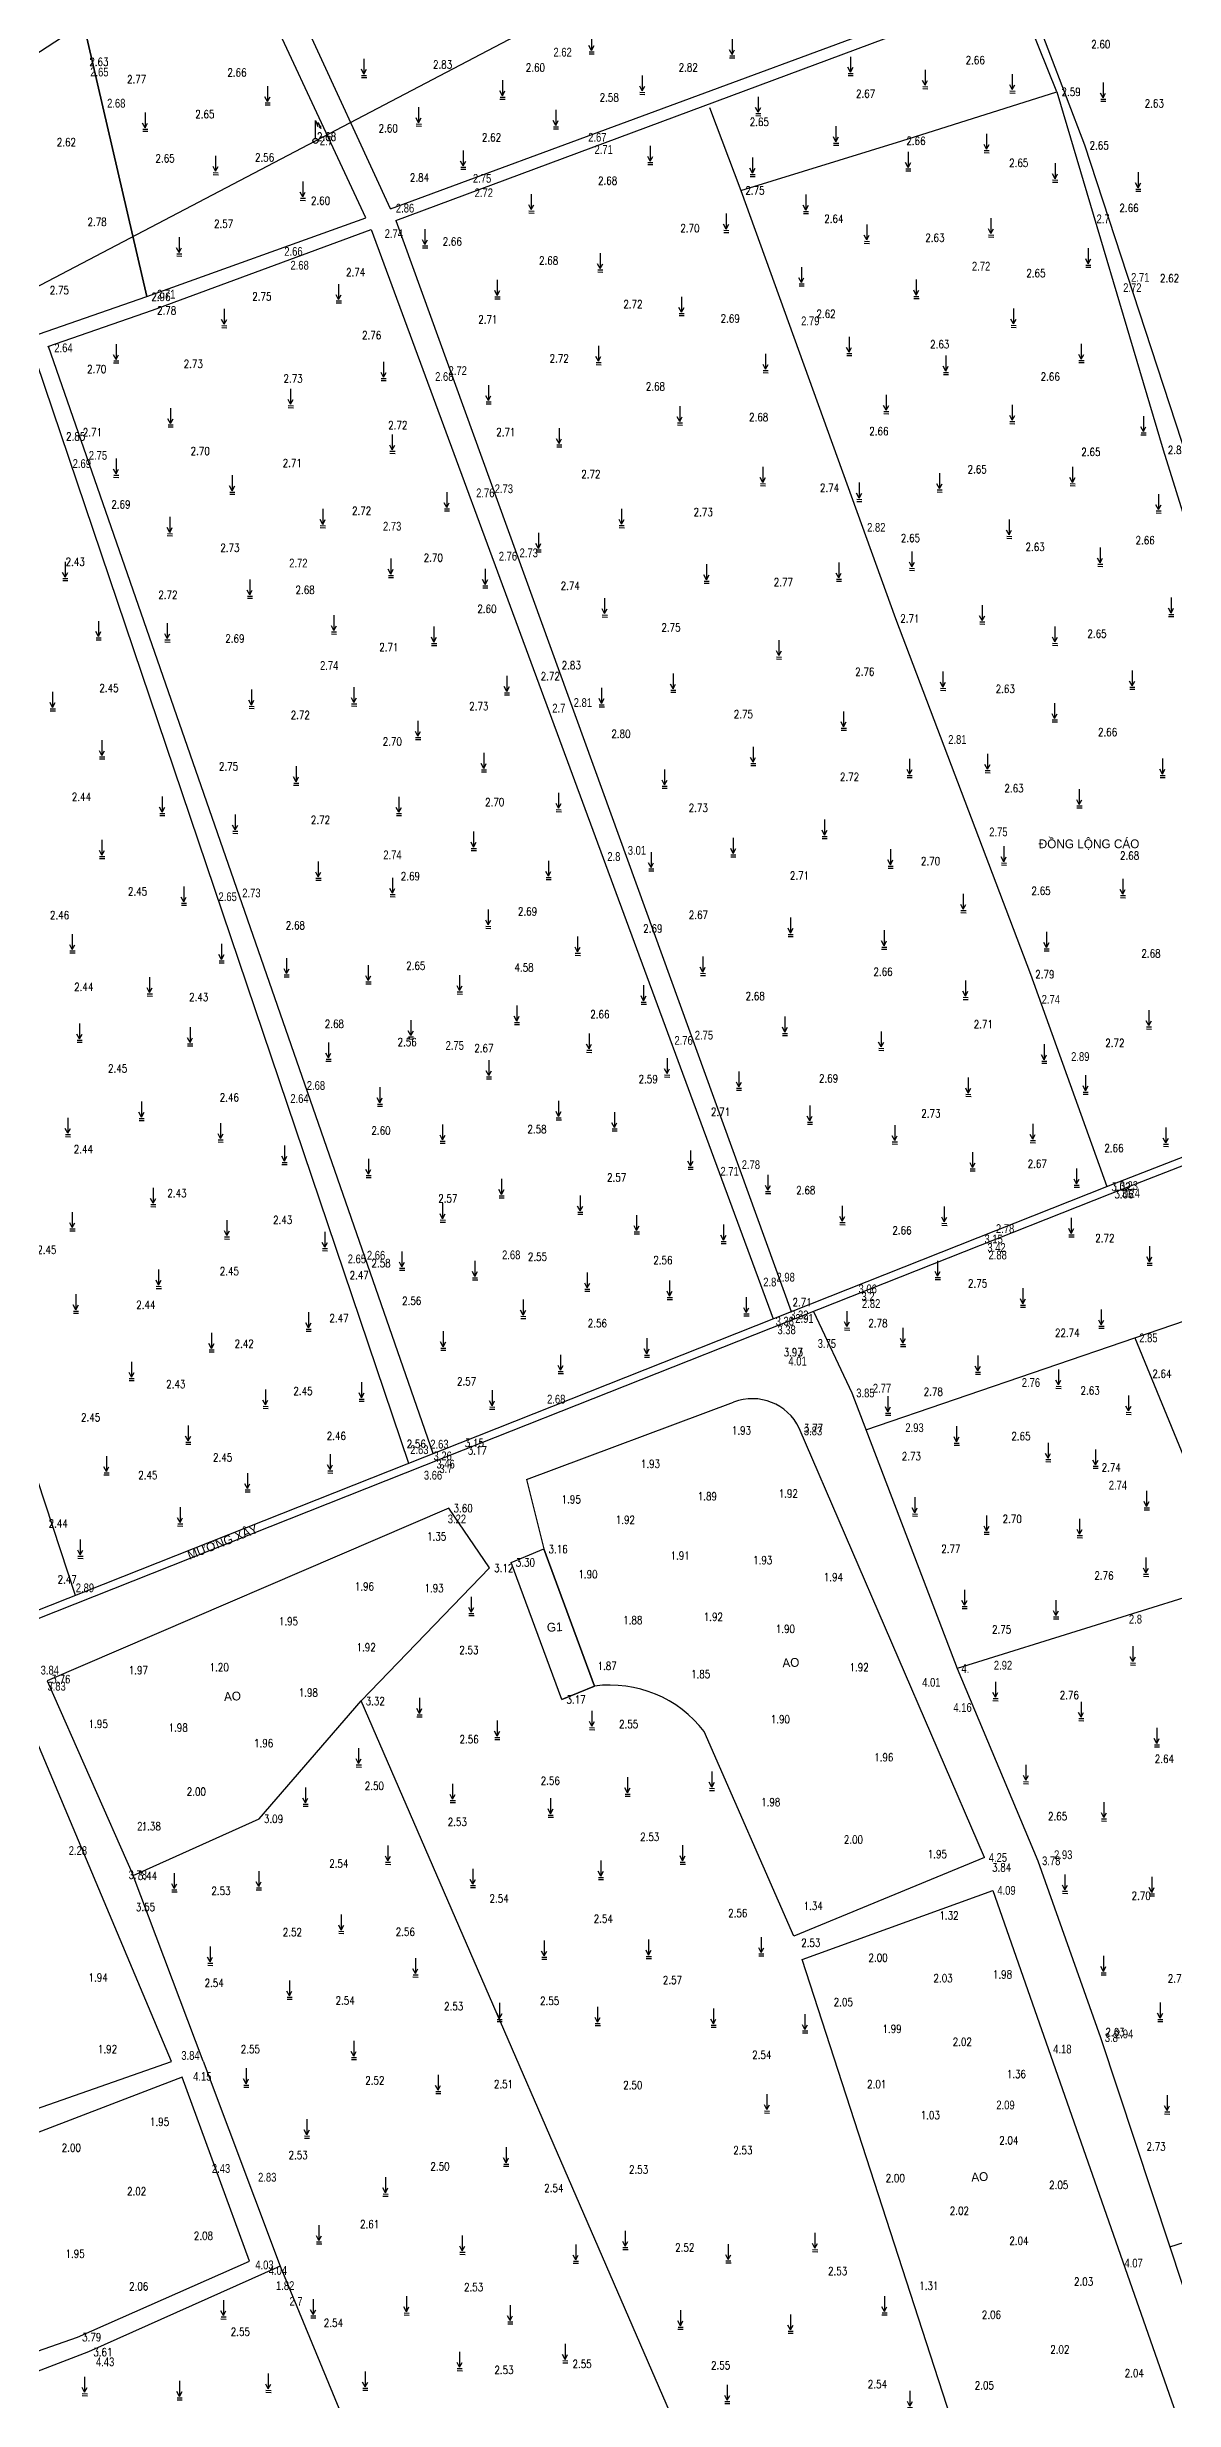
# Model space of a CAD drawing. Header units: metres. Extents: x 568068 to 569216, y 2065829 to 2066671.
# Drawn here: x 568692.5 to 568833.4, y 2066158.4 to 2066452.5 of the extents above; entities that cross this region are included whole.
import ezdxf

# ---------------------------------------------------------------- set-up
doc = ezdxf.new("R2010")
doc.units = ezdxf.units.M
doc.layers.add('neS', color=250, linetype='TUONG_XAY')
doc.styles.add('COS', font='vnsimli.shx', dxfattribs={"width": 0.8, "height": 1.1})
doc.styles.add('DIADANH1', font='VHAVAN.TTF', dxfattribs={"height": 2.3})
doc.linetypes.add('TAL_N_P', pattern='A,0.5,[130,ltypeshp.shx,S=0.25,R=0,X=0,Y=-0.25],1,[130,ltypeshp.shx,S=0.5,R=0,X=0,Y=-0.5],0.5', length=2)
doc.linetypes.add('TAL_N_T', pattern='A,0.5,[130,ltypeshp.shx,S=0.25,R=0,X=0,Y=0.25],1,[130,ltypeshp.shx,S=0.5,R=0,X=0,Y=0.5],0.5', length=2)
doc.linetypes.add('TUONG_XAY', pattern='A,0.1,[130,ltypeshp.shx,S=0.15,R=-90,X=0,Y=0.12],0.05,[130,ltypeshp.shx,S=0.15,R=-90,X=-0.05,Y=0.24],0.01,[130,ltypeshp.shx,S=0.12,R=0,X=0.09,Y=0.12],0.01,[130,ltypeshp.shx,S=0.12,R=0,X=-0.22,Y=0.12],2.4', length=2.57)

# ---------------------------------------------------------------- blocks, each defined once
blk = doc.blocks.new('A$C4EFD3F85')
at = {"layer": 'neS'}
for p, q in [((0.7, 6.33), (1.4, 4.68)), ((1.4, 4.68), (1.43, 5.83)), ((1.43, 5.83), (2.21, 4.17)), ((2.21, 4.17), (2.2, 4.86))]:
    blk.add_line(p, q, dxfattribs=at)
for points in [[(0.7, 1.4), (0.7, 6.33)], [(2.21, 4.17), (1.79, 4.56)]]:
    blk.add_lwpolyline(points, dxfattribs=at)
blk.add_circle((0.7, 0.7), 0.7, dxfattribs=at)
blk = doc.blocks.new('A$C4FFE7273')
at = {"layer": 'neS'}
for points in [[(0.7, 0.95), (0, 2.28)], [(0.04, 0.03), (1.47, 0)], [(0.05, 0.59), (1.46, 0.57)], [(0.7, 5.24), (0.7, 0.95)], [(0.7, 0.95), (1.41, 2.28)]]:
    blk.add_lwpolyline(points, dxfattribs=at)

msp = doc.modelspace()

# ---------------------------------------------------------------- linework, layer by layer
at = {"layer": 'neS', "linetype": 'TAL_N_T'}
for p, q in [((568735.41, 2066432.23), (568800.03, 2066456.06)), ((568704.93, 2066421.27), (568732.31, 2066431.11)), ((568736.07, 2066430.8), (568785.53, 2066294.42)), ((568689.49, 2066415.89), (568704.93, 2066421.27)), ((568708.03, 2066200.7), (568688.63, 2066246.71)), ((568655.07, 2066182.15), (568708.03, 2066200.7)), ((568711.98, 2066200.74), (568721.6, 2066175.13)), ((568721.6, 2066175.13), (568697.66, 2066164.39)), ((568697.66, 2066164.39), (568665.66, 2066152.24))]:
    msp.add_line(p, q, dxfattribs=at)
at = {"layer": 'neS', "linetype": 'TAL_N_P'}
for p, q in [((568736.07, 2066430.8), (568800.71, 2066454.81)), ((568705.64, 2066419.56), (568732.99, 2066429.66)), ((568732.99, 2066429.66), (568783.28, 2066293.53)), ((568692.56, 2066415.02), (568705.64, 2066419.56)), ((568690.11, 2066416.1), (568737.66, 2066275.47)), ((568740.73, 2066276.68), (568692.63, 2066415.04)), ((568711.98, 2066200.74), (568703.24, 2066223.92))]:
    msp.add_line(p, q, dxfattribs=at)
at = {"layer": 'neS', "linetype": 'Continuous'}
for p, q in [((568744.11, 2066278.02), (568824.98, 2066310.04)), ((568744.11, 2066278.02), (568824.98, 2066310.04)), ((568744.11, 2066278.02), (568824.98, 2066310.04)), ((568825.35, 2066309.11), (568744.48, 2066277.09)), ((568825.35, 2066309.11), (568744.48, 2066277.09)), ((568825.35, 2066309.11), (568744.48, 2066277.09)), ((568627.06, 2066231.7), (568744.11, 2066278.02)), ((568744.48, 2066277.09), (568627.43, 2066230.76)), ((568750.5, 2066263.08), (568754.6, 2066264.75)), ((568750.5, 2066263.08), (568754.6, 2066264.75)), ((568750.5, 2066263.08), (568754.6, 2066264.75)), ((568750.5, 2066263.08), (568754.6, 2066264.75)), ((568756.83, 2066245.94), (568750.5, 2066263.08)), ((568756.83, 2066245.94), (568750.5, 2066263.08)), ((568756.83, 2066245.94), (568750.5, 2066263.08)), ((568756.83, 2066245.94), (568750.5, 2066263.08))]:
    msp.add_line(p, q, dxfattribs=at)
at = {"layer": 'neS'}
for points in [[(568643.49, 2066397.7), (568658.16, 2066405.22), (568726.01, 2066440.74), (568801.11, 2066480.12), (568876.15, 2066519.14), (568965.88, 2066566.56), (569045.29, 2066607.7)], [(568697.03, 2066455.42), (568679.74, 2066444.18)], [(568775.29, 2066444.92), (568779.21, 2066434.55), (568798.57, 2066381.05), (568815.45, 2066336.59), (568824.98, 2066310.04)], [(568775.29, 2066444.92), (568779.21, 2066434.55), (568798.57, 2066381.05), (568815.45, 2066336.59), (568824.98, 2066310.04)], [(568779.21, 2066434.55), (568799.34, 2066440.75), (568818.75, 2066446.88)], [(568779.21, 2066434.55), (568799.34, 2066440.75), (568818.75, 2066446.88)], [(568773.71, 2066149.14), (568731.73, 2066245.76)], [(568773.71, 2066149.14), (568731.73, 2066245.76)], [(568721.6, 2066175.13), (568749.16, 2066108.47)]]:
    msp.add_lwpolyline(points, dxfattribs=at)
at = {"layer": 'neS', "linetype": 'TAL_N_T'}
for points in [[(568732.31, 2066431.11), (568699.71, 2066500.96)], [(568818.75, 2066446.88), (568812.06, 2066463.45)], [(568788.29, 2066294.44), (568793.1, 2066284.25), (568806.26, 2066249.81), (568816.34, 2066225.78), (568824.18, 2066203.68), (568832.83, 2066177.65), (568840.5, 2066154.44), (568846.41, 2066138.94)], [(568809.67, 2066226.19), (568786.52, 2066279.85)], [(568752.43, 2066273.43), (568754.6, 2066264.75)], [(568692.49, 2066248.29), (568703.24, 2066223.92), (568719, 2066231.03), (568731.73, 2066245.76), (568747.79, 2066262.39), (568742.71, 2066269.86), (568692.49, 2066248.29), (568703.24, 2066223.92), (568719, 2066231.03), (568731.73, 2066245.76), (568747.79, 2066262.39), (568742.71, 2066269.86)], [(568709.37, 2066198.74), (568656.55, 2066178.48), (568664.66, 2066155.19), (568696.27, 2066166.26), (568717.78, 2066175.72), (568709.37, 2066198.74), (568709.37, 2066198.74), (568656.55, 2066178.48), (568664.66, 2066155.19), (568696.27, 2066166.26), (568717.78, 2066175.72), (568709.37, 2066198.74)]]:
    msp.add_lwpolyline(points, dxfattribs=at)
at = {"layer": 'neS', "linetype": 'TAL_N_P'}
for points in [[(568843.87, 2066373.39), (568834.38, 2066403.17), (568822.25, 2066440.18), (568813.08, 2066464.22)], [(568735.41, 2066432.23), (568724.6, 2066455.64)], [(568818.75, 2066446.88), (568832.03, 2066402.12), (568841.57, 2066371.53), (568851.41, 2066338.62), (568856.14, 2066322.27), (568855.3, 2066320.77)], [(568752.43, 2066273.43), (568778.31, 2066283.09)], [(568785.83, 2066216.37), (568774.65, 2066241.93)], [(568809.67, 2066226.19), (568785.83, 2066216.37)], [(568810.74, 2066222.08), (568835.09, 2066152.57), (568809.47, 2066143.82), (568786.87, 2066213.43), (568810.74, 2066222.08), (568810.74, 2066222.08), (568835.09, 2066152.57), (568809.47, 2066143.82), (568786.87, 2066213.43), (568810.74, 2066222.08)]]:
    msp.add_lwpolyline(points, dxfattribs=at)
at = {"layer": 'neS', "linetype": 'Continuous'}
for points in [[(568697.03, 2066455.42), (568704.93, 2066421.27), (568697.03, 2066455.42), (568704.93, 2066421.27)], [(568649.07, 2066392.5), (568653.31, 2066368.62), (568657.88, 2066348.23), (568664.01, 2066332.79), (568673.94, 2066319.7), (568682.85, 2066295.59), (568689.37, 2066279), (568695.96, 2066258.96)], [(568824.98, 2066310.04), (568892.95, 2066336.46), (568908.12, 2066342.29)], [(568908.37, 2066341.43), (568893.16, 2066335.46), (568825.35, 2066309.11)], [(568794.86, 2066279.65), (568828.49, 2066291.13), (568861.49, 2066302.41)], [(568828.49, 2066291.13), (568841.03, 2066260.64)], [(568870.94, 2066269.54), (568858.04, 2066265.78), (568841.03, 2066260.64), (568806.26, 2066249.81)], [(568760.92, 2066247.61), (568754.6, 2066264.75), (568754.6, 2066264.75), (568760.92, 2066247.61), (568754.6, 2066264.75), (568754.6, 2066264.75)], [(568760.92, 2066247.61), (568754.6, 2066264.75), (568754.6, 2066264.75), (568760.92, 2066247.61), (568754.6, 2066264.75), (568754.6, 2066264.75)], [(568760.92, 2066247.61), (568756.83, 2066245.94), (568760.92, 2066247.61), (568756.83, 2066245.94)], [(568760.92, 2066247.61), (568756.83, 2066245.94), (568760.92, 2066247.61), (568756.83, 2066245.94)], [(568832.87, 2066177.52), (568896.8, 2066197.92)]]:
    msp.add_lwpolyline(points, dxfattribs=at)
at = {"layer": 'neS', "linetype": 'TAL_N_T'}
msp.add_arc((568780.67, 2066277.03), 6.5, 25.7196, 111.2442, dxfattribs=at)
at = {"layer": 'neS', "linetype": 'TAL_N_P'}
msp.add_arc((568762.83, 2066232.8), 14.94, 37.6996, 97.3615, dxfattribs=at)

# ---------------------------------------------------------------- block references
at = {"layer": 'neS', "linetype": 'Continuous', "xscale": 0.4499999999534339, "yscale": 0.4499999999534339, "zscale": 0.45}
for name, p in [('A$C4FFE7273', (568760.23, 2066451.61)), ('A$C4FFE7273', (568731.77, 2066448.65)), ('A$C4FFE7273', (568777.8, 2066451.1)), ('A$C4FFE7273', (568792.61, 2066448.9)), ('A$C4FFE7273', (568749.08, 2066445.95)), ('A$C4FFE7273', (568766.57, 2066446.54)), ('A$C4FFE7273', (568801.94, 2066447.25)), ('A$C4FFE7273', (568812.85, 2066446.71)), ('A$C4FFE7273', (568824.2, 2066445.68)), ('A$C4FFE7273', (568719.71, 2066445.22)), ('A$C4FFE7273', (568738.61, 2066442.58)), ('A$C4FFE7273', (568781.07, 2066443.88)), ('A$C4FFE7273', (568704.4, 2066441.94)), ('A$C4EFD3F85', (568725.7, 2066440.42)), ('A$C4FFE7273', (568755.76, 2066442.24)), ('A$C4FFE7273', (568790.8, 2066440.2)), ('A$C4FFE7273', (568744.18, 2066437.18)), ('A$C4FFE7273', (568767.57, 2066437.77)), ('A$C4FFE7273', (568799.83, 2066436.99)), ('A$C4FFE7273', (568809.63, 2066439.26)), ('A$C4FFE7273', (568713.22, 2066436.5)), ('A$C4FFE7273', (568780.36, 2066436.28)), ('A$C4FFE7273', (568818.19, 2066435.58)), ('A$C4FFE7273', (568828.59, 2066434.45)), ('A$C4FFE7273', (568724.11, 2066433.3)), ('A$C4FFE7273', (568752.7, 2066431.71)), ('A$C4FFE7273', (568787.03, 2066431.66)), ('A$C4FFE7273', (568777.07, 2066429.29)), ('A$C4FFE7273', (568794.64, 2066427.92)), ('A$C4FFE7273', (568810.18, 2066428.71)), ('A$C4FFE7273', (568708.65, 2066426.34)), ('A$C4FFE7273', (568739.4, 2066427.35)), ('A$C4FFE7273', (568822.34, 2066424.95)), ('A$C4FFE7273', (568761.31, 2066424.34)), ('A$C4FFE7273', (568786.48, 2066422.6)), ('A$C4FFE7273', (568728.61, 2066420.48)), ('A$C4FFE7273', (568748.45, 2066420.99)), ('A$C4FFE7273', (568800.84, 2066421.03)), ('A$C4FFE7273', (568714.29, 2066417.38)), ('A$C4FFE7273', (568771.48, 2066418.9)), ('A$C4FFE7273', (568813, 2066417.42)), ('A$C4FFE7273', (568792.44, 2066413.9)), ('A$C4FFE7273', (568700.77, 2066412.98)), ('A$C4FFE7273', (568734.22, 2066410.78)), ('A$C4FFE7273', (568761.09, 2066412.76)), ('A$C4FFE7273', (568781.99, 2066411.76)), ('A$C4FFE7273', (568804.53, 2066411.54)), ('A$C4FFE7273', (568821.48, 2066413.03)), ('A$C4FFE7273', (568722.6, 2066407.38)), ('A$C4FFE7273', (568747.34, 2066407.85)), ('A$C4FFE7273', (568707.58, 2066404.98)), ('A$C4FFE7273', (568771.26, 2066405.22)), ('A$C4FFE7273', (568797.07, 2066406.64)), ('A$C4FFE7273', (568812.84, 2066405.39)), ('A$C4FFE7273', (568735.32, 2066401.68)), ('A$C4FFE7273', (568756.17, 2066402.49)), ('A$C4FFE7273', (568829.24, 2066403.98)), ('A$C4FFE7273', (568700.77, 2066398.68)), ('A$C4FFE7273', (568715.29, 2066396.58)), ('A$C4FFE7273', (568781.65, 2066397.63)), ('A$C4FFE7273', (568793.7, 2066395.67)), ('A$C4FFE7273', (568803.74, 2066396.85)), ('A$C4FFE7273', (568820.38, 2066397.63)), ('A$C4FFE7273', (568742.13, 2066394.48)), ('A$C4FFE7273', (568831.13, 2066394.22)), ('A$C4FFE7273', (568707.48, 2066391.38)), ('A$C4FFE7273', (568726.61, 2066392.38)), ('A$C4FFE7273', (568763.99, 2066392.39)), ('A$C4FFE7273', (568812.45, 2066391.05)), ('A$C4FFE7273', (568753.59, 2066389.37)), ('A$C4FFE7273', (568800.29, 2066387.05)), ('A$C4FFE7273', (568823.83, 2066387.56)), ('A$C4FFE7273', (568694.41, 2066385.78)), ('A$C4FFE7273', (568735.12, 2066386.17)), ('A$C4FFE7273', (568746.93, 2066384.87)), ('A$C4FFE7273', (568774.61, 2066385.46)), ('A$C4FFE7273', (568791.15, 2066385.69)), ('A$C4FFE7273', (568717.49, 2066383.57)), ('A$C4FFE7273', (568761.87, 2066381.22)), ('A$C4FFE7273', (568832.7, 2066381.29)), ('A$C4FFE7273', (568698.57, 2066378.37)), ('A$C4FFE7273', (568707.18, 2066378.1)), ('A$C4FFE7273', (568728.01, 2066379.1)), ('A$C4FFE7273', (568809.08, 2066380.35)), ('A$C4FFE7273', (568740.53, 2066377.67)), ('A$C4FFE7273', (568783.66, 2066375.97)), ('A$C4FFE7273', (568818.18, 2066377.68)), ('A$C4FFE7273', (568804.18, 2066372.05)), ('A$C4FFE7273', (568827.84, 2066372.2)), ('A$C4FFE7273', (568692.84, 2066369.5)), ('A$C4FFE7273', (568717.7, 2066369.8)), ('A$C4FFE7273', (568730.52, 2066370.1)), ('A$C4FFE7273', (568749.64, 2066371.5)), ('A$C4FFE7273', (568761.49, 2066370)), ('A$C4FFE7273', (568770.43, 2066371.82)), ('A$C4FFE7273', (568791.76, 2066367.08)), ('A$C4FFE7273', (568818.14, 2066368.12)), ('A$C4FFE7273', (568699.01, 2066363.49)), ('A$C4FFE7273', (568738.53, 2066365.9)), ('A$C4FFE7273', (568723.28, 2066360.21)), ('A$C4FFE7273', (568746.75, 2066361.88)), ('A$C4FFE7273', (568780.43, 2066362.66)), ('A$C4FFE7273', (568800, 2066361.16)), ('A$C4FFE7273', (568809.75, 2066361.77)), ('A$C4FFE7273', (568831.62, 2066361.17)), ('A$C4FFE7273', (568769.36, 2066359.83)), ('A$C4FFE7273', (568821.23, 2066357.36)), ('A$C4FFE7273', (568706.54, 2066356.42)), ('A$C4FFE7273', (568736.13, 2066356.41)), ('A$C4FFE7273', (568756.11, 2066356.89)), ('A$C4FFE7273', (568715.67, 2066354.19)), ('A$C4FFE7273', (568745.49, 2066352.05)), ('A$C4FFE7273', (568789.37, 2066353.55)), ('A$C4FFE7273', (568699.01, 2066351.03)), ('A$C4FFE7273', (568767.68, 2066349.49)), ('A$C4FFE7273', (568777.95, 2066351.25)), ('A$C4FFE7273', (568797.61, 2066349.84)), ('A$C4FFE7273', (568811.78, 2066350.22)), ('A$C4FFE7273', (568726.06, 2066348.33)), ('A$C4FFE7273', (568735.33, 2066346.27)), ('A$C4FFE7273', (568754.84, 2066348.41)), ('A$C4FFE7273', (568826.66, 2066346.15)), ('A$C4FFE7273', (568709.24, 2066345.2)), ('A$C4FFE7273', (568806.72, 2066344.27)), ('A$C4FFE7273', (568747.31, 2066342.31)), ('A$C4FFE7273', (568785.12, 2066341.3)), ('A$C4FFE7273', (568796.81, 2066339.71)), ('A$C4FFE7273', (568695.3, 2066339.25)), ('A$C4FFE7273', (568713.96, 2066338.01)), ('A$C4FFE7273', (568758.49, 2066338.94)), ('A$C4FFE7273', (568817.12, 2066339.51)), ('A$C4FFE7273', (568704.97, 2066333.86)), ('A$C4FFE7273', (568722.09, 2066336.24)), ('A$C4FFE7273', (568732.32, 2066335.37)), ('A$C4FFE7273', (568743.74, 2066334.11)), ('A$C4FFE7273', (568774.14, 2066336.43)), ('A$C4FFE7273', (568766.74, 2066332.84)), ('A$C4FFE7273', (568806.99, 2066333.43)), ('A$C4FFE7273', (568696.2, 2066328.07)), ('A$C4FFE7273', (568737.63, 2066328.48)), ('A$C4FFE7273', (568750.88, 2066330.3)), ('A$C4FFE7273', (568784.41, 2066328.92)), ('A$C4FFE7273', (568829.92, 2066329.73)), ('A$C4FFE7273', (568710.02, 2066327.62)), ('A$C4FFE7273', (568727.32, 2066325.71)), ('A$C4FFE7273', (568759.92, 2066326.82)), ('A$C4FFE7273', (568796.45, 2066327.06)), ('A$C4FFE7273', (568816.82, 2066325.47)), ('A$C4FFE7273', (568747.39, 2066323.49)), ('A$C4FFE7273', (568769.67, 2066323.73)), ('A$C4FFE7273', (568778.66, 2066322.08)), ('A$C4FFE7273', (568733.75, 2066320.09)), ('A$C4FFE7273', (568807.34, 2066321.31)), ('A$C4FFE7273', (568822.01, 2066321.59)), ('A$C4FFE7273', (568694.74, 2066316.28)), ('A$C4FFE7273', (568703.95, 2066318.3)), ('A$C4FFE7273', (568756.11, 2066318.38)), ('A$C4FFE7273', (568763.09, 2066317)), ('A$C4FFE7273', (568787.52, 2066317.83)), ('A$C4FFE7273', (568713.84, 2066315.61)), ('A$C4FFE7273', (568741.6, 2066315.45)), ('A$C4FFE7273', (568798.14, 2066315.36)), ('A$C4FFE7273', (568815.4, 2066315.53)), ('A$C4FFE7273', (568832.05, 2066315.07)), ('A$C4FFE7273', (568721.82, 2066312.8)), ('A$C4FFE7273', (568732.33, 2066311.17)), ('A$C4FFE7273', (568772.61, 2066312.2)), ('A$C4FFE7273', (568807.88, 2066312)), ('A$C4FFE7273', (568705.41, 2066307.53)), ('A$C4FFE7273', (568748.97, 2066308.64)), ('A$C4FFE7273', (568782.29, 2066309.17)), ('A$C4FFE7273', (568820.89, 2066309.96)), ('A$C4FFE7273', (568695.3, 2066304.5)), ('A$C4FFE7273', (568741.61, 2066305.6)), ('A$C4FFE7273', (568758.81, 2066306.58)), ('A$C4FFE7273', (568791.59, 2066305.28)), ('A$C4FFE7273', (568804.34, 2066305.19)), ('A$C4FFE7273', (568714.63, 2066303.49)), ('A$C4FFE7273', (568726.88, 2066302.03)), ('A$C4FFE7273', (568765.87, 2066304.12)), ('A$C4FFE7273', (568776.73, 2066302.93)), ('A$C4FFE7273', (568820.23, 2066303.76)), ('A$C4FFE7273', (568736.53, 2066299.58)), ('A$C4FFE7273', (568830, 2066300.22)), ('A$C4FFE7273', (568706.09, 2066297.31)), ('A$C4FFE7273', (568745.65, 2066298.39)), ('A$C4FFE7273', (568759.69, 2066296.96)), ('A$C4FFE7273', (568770, 2066295.93)), ('A$C4FFE7273', (568803.51, 2066298.41)), ('A$C4FFE7273', (568695.74, 2066294.22)), ('A$C4FFE7273', (568751.68, 2066293.56)), ('A$C4FFE7273', (568779.59, 2066293.87)), ('A$C4FFE7273', (568814.17, 2066294.97)), ('A$C4FFE7273', (568724.84, 2066291.97)), ('A$C4FFE7273', (568792.17, 2066292.11)), ('A$C4FFE7273', (568799.17, 2066290.04)), ('A$C4FFE7273', (568823.98, 2066292.34)), ('A$C4FFE7273', (568712.71, 2066289.39)), ('A$C4FFE7273', (568741.68, 2066289.6)), ('A$C4FFE7273', (568767.14, 2066288.72)), ('A$C4FFE7273', (568702.71, 2066285.8)), ('A$C4FFE7273', (568756.36, 2066286.67)), ('A$C4FFE7273', (568808.54, 2066286.59)), ('A$C4FFE7273', (568818.61, 2066284.82)), ('A$C4FFE7273', (568719.45, 2066282.32)), ('A$C4FFE7273', (568731.47, 2066283.22)), ('A$C4FFE7273', (568747.79, 2066282.23)), ('A$C4FFE7273', (568797.3, 2066281.47)), ('A$C4FFE7273', (568827.38, 2066281.57)), ('A$C4FFE7273', (568709.79, 2066277.83)), ('A$C4FFE7273', (568805.88, 2066277.72)), ('A$C4FFE7273', (568817.32, 2066275.66)), ('A$C4FFE7273', (568699.56, 2066274.01)), ('A$C4FFE7273', (568727.54, 2066274.24)), ('A$C4FFE7273', (568823.25, 2066274.83)), ('A$C4FFE7273', (568717.2, 2066271.88)), ('A$C4FFE7273', (568829.65, 2066269.64)), ('A$C4FFE7273', (568708.77, 2066267.62)), ('A$C4FFE7273', (568800.65, 2066268.86)), ('A$C4FFE7273', (568809.63, 2066266.59)), ('A$C4FFE7273', (568821.27, 2066266.16)), ('A$C4FFE7273', (568696.3, 2066263.58)), ('A$C4FFE7273', (568829.56, 2066261.33)), ('A$C4FFE7273', (568806.87, 2066257.29)), ('A$C4FFE7273', (568745.19, 2066256.42)), ('A$C4FFE7273', (568818.31, 2066256.01)), ('A$C4FFE7273', (568827.92, 2066250.24)), ('A$C4FFE7273', (568810.73, 2066245.79)), ('A$C4FFE7273', (568738.7, 2066243.77)), ('A$C4FFE7273', (568821.45, 2066243.29)), ('A$C4FFE7273', (568748.43, 2066240.94)), ('A$C4FFE7273', (568760.28, 2066242.16)), ('A$C4FFE7273', (568830.91, 2066240.02)), ('A$C4FFE7273', (568731.11, 2066237.5)), ('A$C4FFE7273', (568764.73, 2066233.86)), ('A$C4FFE7273', (568775.27, 2066234.57)), ('A$C4FFE7273', (568814.55, 2066235.41)), ('A$C4FFE7273', (568724.45, 2066232.6)), ('A$C4FFE7273', (568742.86, 2066233.05)), ('A$C4FFE7273', (568755.11, 2066231.23)), ('A$C4FFE7273', (568824.3, 2066230.75)), ('A$C4FFE7273', (568734.77, 2066225.33)), ('A$C4FFE7273', (568771.62, 2066225.36)), ('A$C4FFE7273', (568718.61, 2066222.13)), ('A$C4FFE7273', (568745.39, 2066222.43)), ('A$C4FFE7273', (568761.39, 2066223.44)), ('A$C4FFE7273', (568708.05, 2066221.89)), ('A$C4FFE7273', (568819.43, 2066221.71)), ('A$C4FFE7273', (568830.29, 2066221.4)), ('A$C4FFE7273', (568728.93, 2066216.7)), ('A$C4FFE7273', (568754.31, 2066213.47)), ('A$C4FFE7273', (568767.37, 2066213.57)), ('A$C4FFE7273', (568781.45, 2066213.88)), ('A$C4FFE7273', (568712.53, 2066212.71)), ('A$C4FFE7273', (568738.2, 2066211.25)), ('A$C4FFE7273', (568824.24, 2066211.53)), ('A$C4FFE7273', (568722.45, 2066208.47)), ('A$C4FFE7273', (568748.73, 2066205.68)), ('A$C4FFE7273', (568760.99, 2066205.18)), ('A$C4FFE7273', (568775.47, 2066204.97)), ('A$C4FFE7273', (568831.34, 2066205.69)), ('A$C4FFE7273', (568786.92, 2066204.27)), ('A$C4FFE7273', (568730.5, 2066200.93)), ('A$C4FFE7273', (568717.03, 2066197.49)), ('A$C4FFE7273', (568741.04, 2066196.68)), ('A$C4FFE7273', (568782.16, 2066194.25)), ('A$C4FFE7273', (568832.2, 2066194.13)), ('A$C4FFE7273', (568724.63, 2066191.12)), ('A$C4FFE7273', (568749.54, 2066187.61)), ('A$C4FFE7273', (568734.45, 2066183.87)), ('A$C4FFE7273', (568726.14, 2066177.9)), ('A$C4FFE7273', (568744.07, 2066176.59)), ('A$C4FFE7273', (568758.25, 2066175.48)), ('A$C4FFE7273', (568764.45, 2066177.18)), ('A$C4FFE7273', (568777.33, 2066175.52)), ('A$C4FFE7273', (568788.17, 2066176.92)), ('A$C4FFE7273', (568714.19, 2066168.51)), ('A$C4FFE7273', (568725.42, 2066168.64)), ('A$C4FFE7273', (568737.08, 2066169)), ('A$C4FFE7273', (568750.05, 2066167.89)), ('A$C4FFE7273', (568771.34, 2066167.24)), ('A$C4FFE7273', (568785.11, 2066166.73)), ('A$C4FFE7273', (568796.85, 2066169.02)), ('A$C4FFE7273', (568743.73, 2066162.05)), ('A$C4FFE7273', (568756.92, 2066163.04)), ('A$C4FFE7273', (568696.84, 2066158.92)), ('A$C4FFE7273', (568708.7, 2066158.41)), ('A$C4FFE7273', (568719.81, 2066159.34)), ('A$C4FFE7273', (568731.92, 2066159.6)), ('A$C4FFE7273', (568777.2, 2066157.94)), ('A$C4FFE7273', (568800.04, 2066157.18))]:
    msp.add_blockref(name, p, dxfattribs=at)

# ---------------------------------------------------------------- texts
at = {"layer": 'neS', "linetype": 'Continuous', "style": 'COS', "width": 0.8}
for s, p in [('2.63', (568697.74, 2066450.11)), ('2.83', (568740.72, 2066449.77)), ('2.66', (568807.33, 2066450.33)), ('2.60', (568823.03, 2066452.3)), ('2.77', (568702.46, 2066447.93)), ('2.66', (568715.01, 2066448.78)), ('2.60', (568752.33, 2066449.4)), ('2.82', (568771.44, 2066449.41)), ('2.58', (568761.56, 2066445.66)), ('2.67', (568793.62, 2066446.13)), ('2.59', (568819.32, 2066446.36)), ('2.63', (568829.72, 2066444.92)), ('2.65', (568710.99, 2066443.57)), ('2.60', (568733.92, 2066441.8)), ('2.65', (568780.33, 2066442.6)), ('2.62', (568693.68, 2066440.07)), ('2.65', (568706.02, 2066438.05)), ('2.56', (568718.46, 2066438.17)), ('2.68', (568726.21, 2066440.76)), ('2.62', (568746.84, 2066440.66)), ('2.66', (568799.92, 2066440.23)), ('2.65', (568822.83, 2066439.66)), ('2.84', (568737.83, 2066435.64)), ('2.68', (568761.36, 2066435.26)), ('2.65', (568812.77, 2066437.49)), ('2.60', (568725.46, 2066432.76)), ('2.75', (568779.79, 2066434.03)), ('2.78', (568697.52, 2066430.11)), ('2.57', (568713.34, 2066429.88)), ('2.70', (568771.65, 2066429.32)), ('2.64', (568789.65, 2066430.5)), ('2.66', (568826.56, 2066431.85)), ('2.66', (568741.93, 2066427.65)), ('2.63', (568802.29, 2066428.13)), ('2.74', (568729.85, 2066423.81)), ('2.68', (568753.98, 2066425.28)), ('2.65', (568814.92, 2066423.7)), ('2.75', (568692.8, 2066421.57)), ('2.96', (568705.5, 2066420.75)), ('2.75', (568718.12, 2066420.79)), ('2.62', (568831.63, 2066423.06)), ('2.78', (568706.22, 2066419.04)), ('2.71', (568746.38, 2066417.92)), ('2.72', (568764.53, 2066419.82)), ('2.69', (568776.69, 2066418.03)), ('2.62', (568788.67, 2066418.61)), ('2.76', (568731.85, 2066415.95)), ('2.63', (568802.89, 2066414.81)), ('2.70', (568697.47, 2066411.72)), ('2.73', (568709.54, 2066412.36)), ('2.72', (568755.3, 2066413.03)), ('2.73', (568722.03, 2066410.53)), ('2.68', (568767.34, 2066409.54)), ('2.66', (568816.71, 2066410.77)), ('2.68', (568780.25, 2066405.71)), ('2.85', (568694.84, 2066403.29)), ('2.71', (568696.93, 2066403.81)), ('2.72', (568735.12, 2066404.7)), ('2.71', (568748.63, 2066403.84)), ('2.66', (568795.28, 2066403.95)), ('2.70', (568710.41, 2066401.47)), ('2.71', (568721.92, 2066399.97)), ('2.65', (568821.79, 2066401.35)), ('2.82', (568832.61, 2066401.6)), ('2.72', (568759.26, 2066398.58)), ('2.74', (568789.11, 2066396.87)), ('2.65', (568807.57, 2066399.18)), ('2.69', (568700.5, 2066394.8)), ('2.72', (568730.6, 2066394)), ('2.73', (568773.31, 2066393.84)), ('2.73', (568714.13, 2066389.38)), ('2.70', (568739.56, 2066388.14)), ('2.65', (568799.23, 2066390.6)), ('2.63', (568814.82, 2066389.48)), ('2.66', (568828.58, 2066390.32)), ('2.43', (568694.78, 2066387.63)), ('2.77', (568783.34, 2066385.09)), ('2.72', (568706.37, 2066383.49)), ('2.68', (568723.53, 2066384.12)), ('2.74', (568756.69, 2066384.63)), ('2.60', (568746.27, 2066381.74)), ('2.75', (568769.29, 2066379.43)), ('2.71', (568799.15, 2066380.53)), ('2.69', (568714.75, 2066378.03)), ('2.71', (568734, 2066376.95)), ('2.65', (568822.56, 2066378.64)), ('2.72', (568754.19, 2066373.32)), ('2.83', (568756.81, 2066374.69)), ('2.76', (568793.52, 2066373.89)), ('2.45', (568699, 2066371.85)), ('2.63', (568811.09, 2066371.74)), ('2.72', (568722.93, 2066368.48)), ('2.73', (568745.25, 2066369.58)), ('2.75', (568778.34, 2066368.58)), ('2.70', (568734.44, 2066365.16)), ('2.80', (568763.03, 2066366.12)), ('2.66', (568823.88, 2066366.34)), ('2.75', (568713.95, 2066362.05)), ('2.72', (568791.61, 2066360.74)), ('2.63', (568812.18, 2066359.32)), ('2.44', (568695.56, 2066358.26)), ('2.70', (568747.24, 2066357.59)), ('2.73', (568772.69, 2066356.87)), ('2.72', (568725.45, 2066355.37)), ('2.70', (568801.74, 2066350.22)), ('2.68', (568826.63, 2066350.9)), ('2.69', (568736.7, 2066348.34)), ('2.71', (568785.35, 2066348.4)), ('2.45', (568702.57, 2066346.42)), ('2.69', (568751.34, 2066343.93)), ('2.65', (568815.56, 2066346.51)), ('2.46', (568692.82, 2066343.46)), ('2.68', (568722.31, 2066342.19)), ('2.69', (568767.01, 2066341.79)), ('2.67', (568772.71, 2066343.49)), ('2.68', (568829.31, 2066338.67)), ('2.65', (568737.37, 2066337.14)), ('4.58', (568750.91, 2066336.92)), ('2.66', (568795.8, 2066336.39)), ('2.79', (568816.03, 2066336.07)), ('2.44', (568695.85, 2066334.49)), ('2.43', (568710.23, 2066333.23)), ('2.68', (568779.81, 2066333.35)), ('2.68', (568727.19, 2066329.88)), ('2.66', (568760.39, 2066331.07)), ('2.71', (568808.34, 2066329.82)), ('2.56', (568736.29, 2066327.6)), ('2.67', (568745.89, 2066326.84)), ('2.72', (568824.79, 2066327.49)), ('2.45', (568700.08, 2066324.3)), ('2.46', (568714.05, 2066320.69)), ('2.59', (568766.43, 2066322.97)), ('2.69', (568788.99, 2066323.06)), ('2.71', (568775.48, 2066318.88)), ('2.73', (568801.78, 2066318.69)), ('2.60', (568733.02, 2066316.54)), ('2.58', (568752.53, 2066316.71)), ('2.44', (568695.8, 2066314.22)), ('2.67', (568815.09, 2066312.39)), ('2.66', (568824.68, 2066314.35)), ('2.43', (568707.5, 2066308.71)), ('2.57', (568762.49, 2066310.69)), ('2.68', (568786.14, 2066309.08)), ('3.02', (568825.55, 2066309.52)), ('2.57', (568741.38, 2066308.06)), ('3.06', (568825.93, 2066308.59)), ('2.43', (568720.72, 2066305.37)), ('2.66', (568798.17, 2066304.07)), ('2.72', (568823.54, 2066303.1)), ('2.45', (568691.23, 2066301.63)), ('2.58', (568733.03, 2066299.97)), ('2.55', (568752.59, 2066300.77)), ('2.56', (568768.27, 2066300.34)), ('2.45', (568714.06, 2066298.97)), ('2.47', (568730.29, 2066298.45)), ('2.75', (568807.62, 2066297.44)), ('2.44', (568703.61, 2066294.75)), ('2.56', (568736.86, 2066295.27)), ('2.71', (568785.68, 2066295.08)), ('2.47', (568727.77, 2066293.09)), ('2.56', (568760.08, 2066292.46)), ('2.78', (568795.16, 2066292.47)), ('22.74', (568818.5, 2066291.25)), ('2.42', (568715.91, 2066289.9)), ('3.97', (568784.57, 2066288.84)), ('3.97', (568784.57, 2066288.84)), ('3.93', (568784.57, 2066288.83)), ('3.93', (568784.57, 2066288.83)), ('3.93', (568784.57, 2066288.83)), ('2.57', (568743.72, 2066285.2)), ('2.64', (568830.68, 2066286.15)), ('2.43', (568707.36, 2066284.85)), ('2.45', (568723.26, 2066283.99)), ('2.78', (568802.08, 2066283.91)), ('2.63', (568821.7, 2066284.05)), ('2.45', (568696.7, 2066280.7)), ('3.77', (568787.1, 2066279.33)), ('2.46', (568727.43, 2066278.37)), ('2.56', (568737.43, 2066277.37)), ('3.15', (568744.69, 2066277.5)), ('3.17', (568745.06, 2066276.57)), ('1.93', (568778.1, 2066279.07)), ('2.65', (568813.05, 2066278.35)), ('2.45', (568703.86, 2066273.47)), ('2.45', (568713.21, 2066275.69)), ('1.93', (568766.72, 2066274.89)), ('2.73', (568799.35, 2066275.84)), ('2.74', (568824.34, 2066274.44)), ('1.95', (568756.81, 2066270.45)), ('1.89', (568773.83, 2066270.83)), ('1.92', (568783.95, 2066271.17)), ('3.60', (568743.29, 2066269.34)), ('1.92', (568763.58, 2066267.9)), ('2.70', (568811.95, 2066268)), ('2.44', (568692.65, 2066267.44)), ('1.35', (568739.98, 2066265.82)), ('3.12', (568748.37, 2066261.87)), ('3.30', (568751.08, 2066262.56)), ('3.16', (568755.17, 2066264.23)), ('1.91', (568770.43, 2066263.43)), ('1.93', (568780.75, 2066262.85)), ('2.77', (568804.28, 2066264.26)), ('2.47', (568693.78, 2066260.44)), ('1.96', (568730.95, 2066259.57)), ('1.93', (568739.66, 2066259.36)), ('1.90', (568758.9, 2066261.09)), ('1.94', (568789.59, 2066260.74)), ('2.76', (568823.43, 2066260.92)), ('1.92', (568774.58, 2066255.77)), ('1.95', (568721.45, 2066255.21)), ('1.88', (568764.51, 2066255.36)), ('1.90', (568783.59, 2066254.26)), ('2.75', (568810.63, 2066254.19)), ('1.92', (568731.17, 2066251.96)), ('2.53', (568744.01, 2066251.62)), ('3.76', (568692.98, 2066247.97)), ('1.97', (568702.67, 2066249.1)), ('1.20', (568712.79, 2066249.47)), ('1.87', (568761.3, 2066249.63)), ('1.85', (568772.99, 2066248.61)), ('1.92', (568792.81, 2066249.46)), ('1.98', (568723.93, 2066246.3)), ('3.32', (568732.3, 2066245.24)), ('3.17', (568757.41, 2066245.42)), ('2.76', (568819.1, 2066245.99)), ('1.95', (568697.66, 2066242.39)), ('1.98', (568707.66, 2066241.92)), ('2.55', (568763.99, 2066242.36)), ('1.90', (568782.96, 2066242.97)), ('1.96', (568718.34, 2066239.98)), ('2.56', (568744.04, 2066240.46)), ('1.96', (568795.9, 2066238.21)), ('2.56', (568754.19, 2066235.29)), ('2.64', (568830.98, 2066238.01)), ('2.00', (568709.93, 2066233.92)), ('2.50', (568732.19, 2066234.64)), ('1.98', (568781.76, 2066232.62)), ('1.38', (568704.29, 2066229.6)), ('3.09', (568719.58, 2066230.51)), ('2.53', (568742.56, 2066230.13)), ('2.65', (568817.63, 2066230.84)), ('2.53', (568766.63, 2066228.26)), ('2.00', (568792.1, 2066227.93)), ('3.44', (568703.82, 2066223.4)), ('2.54', (568727.75, 2066224.93)), ('1.95', (568802.59, 2066226.12)), ('3.84', (568810.63, 2066224.43)), ('2.53', (568713.01, 2066221.52)), ('2.54', (568747.79, 2066220.56)), ('2.70', (568828.08, 2066220.91)), ('3.55', (568703.57, 2066219.5)), ('2.54', (568760.82, 2066218.04)), ('2.56', (568777.64, 2066218.74)), ('1.34', (568787.07, 2066219.64)), ('1.32', (568804.05, 2066218.44)), ('2.52', (568721.94, 2066216.36)), ('2.56', (568736.06, 2066216.4)), ('2.53', (568786.77, 2066215.03)), ('2.00', (568795.18, 2066213.17)), ('1.94', (568697.65, 2066210.69)), ('2.54', (568712.16, 2066210.01)), ('2.57', (568769.47, 2066210.38)), ('2.03', (568803.31, 2066210.61)), ('1.98', (568810.74, 2066211.08)), ('2.72', (568832.61, 2066210.58)), ('2.54', (568728.54, 2066207.81)), ('2.53', (568742.11, 2066207.09)), ('2.55', (568754.11, 2066207.77)), ('2.05', (568790.83, 2066207.62)), ('1.99', (568796.93, 2066204.28)), ('2.63', (568824.81, 2066203.87)), ('1.92', (568698.82, 2066201.75)), ('2.55', (568716.69, 2066201.74)), ('2.54', (568780.64, 2066201.02)), ('2.02', (568805.71, 2066202.65)), ('2.52', (568732.25, 2066197.83)), ('2.51', (568748.34, 2066197.36)), ('2.50', (568764.51, 2066197.24)), ('2.01', (568795.01, 2066197.36)), ('1.36', (568812.48, 2066198.63)), ('1.95', (568705.33, 2066192.66)), ('1.03', (568801.71, 2066193.49)), ('2.00', (568694.29, 2066189.42)), ('2.53', (568722.66, 2066188.5)), ('2.53', (568778.27, 2066189.1)), ('2.04', (568811.53, 2066190.34)), ('2.73', (568829.95, 2066189.56)), ('2.50', (568740.4, 2066187.08)), ('2.53', (568765.23, 2066186.69)), ('2.00', (568797.33, 2066185.62)), ('2.02', (568702.46, 2066183.97)), ('2.54', (568754.63, 2066184.38)), ('2.05', (568817.77, 2066184.76)), ('2.61', (568731.6, 2066179.86)), ('2.02', (568805.35, 2066181.55)), ('2.08', (568710.82, 2066178.41)), ('2.52', (568771.01, 2066176.94)), ('2.04', (568812.8, 2066177.79)), ('1.95', (568694.77, 2066176.17)), ('2.53', (568790.12, 2066174)), ('2.06', (568702.72, 2066172.09)), ('2.53', (568744.6, 2066171.99)), ('1.31', (568801.53, 2066172.17)), ('2.03', (568820.88, 2066172.68)), ('2.54', (568727.07, 2066167.54)), ('2.06', (568809.36, 2066168.54)), ('3.79', (568696.85, 2066165.74)), ('2.55', (568715.43, 2066166.42)), ('3.61', (568698.24, 2066163.87)), ('2.53', (568748.4, 2066161.64)), ('2.55', (568758.17, 2066162.39)), ('2.55', (568775.49, 2066162.22)), ('2.02', (568817.91, 2066164.2)), ('2.54', (568795.1, 2066159.86)), ('2.05', (568808.47, 2066159.72)), ('2.04', (568827.22, 2066161.24))]:
    msp.add_text(s, height=1, dxfattribs=at).set_placement(p)
at = {"layer": 'neS', "width": 0.8}
for s, p in [('2.62', (568755.79, 2066451.27)), ('2.65', (568697.86, 2066448.79)), ('2.68', (568699.97, 2066444.89)), ('2.7', (568726.56, 2066440.19)), ('2.67', (568760.13, 2066440.63)), ('2.71', (568760.92, 2066439.1)), ('2.75', (568745.72, 2066435.5)), ('2.72', (568745.93, 2066433.7)), ('2.86', (568736.08, 2066431.78)), ('2.7', (568823.7, 2066430.44)), ('2.66', (568722.13, 2066426.37)), ('2.74', (568734.68, 2066428.59)), ('2.68', (568722.9, 2066424.64)), ('2.72', (568808.12, 2066424.52)), ('2.71', (568706.22, 2066421.02)), ('2.72', (568827.03, 2066421.84)), ('2.71', (568828.02, 2066423.12)), ('2.79', (568786.76, 2066417.69)), ('2.64', (568693.37, 2066414.32)), ('2.72', (568742.67, 2066411.47)), ('2.68', (568740.99, 2066410.73)), ('2.69', (568695.66, 2066399.85)), ('2.75', (568697.68, 2066400.88)), ('2.76', (568746.12, 2066396.19)), ('2.73', (568748.44, 2066396.71)), ('2.73', (568734.47, 2066392.02)), ('2.82', (568795.01, 2066391.88)), ('2.76', (568748.95, 2066388.28)), ('2.73', (568751.55, 2066388.7)), ('2.72', (568722.74, 2066387.42)), ('2.74', (568726.6, 2066374.62)), ('2.7', (568755.64, 2066369.29)), ('2.81', (568758.32, 2066369.98)), ('2.81', (568805.15, 2066365.37)), ('2.75', (568810.28, 2066353.82)), ('2.74', (568734.51, 2066350.95)), ('2.8', (568762.52, 2066350.74)), ('3.01', (568765.08, 2066351.51)), ('2.65', (568713.9, 2066345.72)), ('2.73', (568716.87, 2066346.19)), ('2.74', (568816.84, 2066332.89)), ('2.75', (568742.3, 2066327.13)), ('2.76', (568770.92, 2066327.76)), ('2.75', (568773.46, 2066328.42)), ('2.89', (568820.52, 2066325.74)), ('2.64', (568722.88, 2066320.49)), ('2.68', (568724.94, 2066322.13)), ('2.78', (568779.33, 2066312.23)), ('2.71', (568776.67, 2066311.4)), ('3.23', (568826.59, 2066309.61)), ('3.24', (568826.84, 2066308.67)), ('3.15', (568809.69, 2066302.94)), ('2.78', (568811.12, 2066304.24)), ('2.65', (568730.06, 2066300.45)), ('2.66', (568732.46, 2066300.91)), ('2.68', (568749.36, 2066300.96)), ('3.42', (568810.05, 2066301.88)), ('2.88', (568810.19, 2066300.94)), ('2.8', (568782.02, 2066297.56)), ('2.98', (568783.68, 2066298.17)), ('3.06', (568793.94, 2066296.71)), ('3.2', (568794.3, 2066295.75)), ('2.82', (568794.37, 2066294.87)), ('3.38', (568783.57, 2066292.67)), ('3.38', (568783.8, 2066291.59)), ('3.32', (568785.39, 2066293.45)), ('2.91', (568786.03, 2066293.01)), ('3.75', (568788.83, 2066289.88)), ('2.85', (568829.04, 2066290.58)), ('4.01', (568785.17, 2066287.68)), ('4.01', (568785.17, 2066287.68)), ('2.76', (568814.35, 2066285)), ('2.68', (568754.99, 2066282.93)), ('3.85', (568793.65, 2066283.7)), ('2.77', (568795.73, 2066284.3)), ('2.93', (568799.79, 2066279.36)), ('2.63', (568737.87, 2066276.61)), ('2.63', (568740.38, 2066277.3)), ('3.83', (568787.1, 2066278.95)), ('3.66', (568739.58, 2066273.42)), ('3.26', (568740.78, 2066275.83)), ('3.46', (568741.15, 2066274.81)), ('3.7', (568741.52, 2066274.23)), ('2.74', (568825.23, 2066272.17)), ('3.22', (568742.57, 2066267.95)), ('2.89', (568696.05, 2066259.34)), ('2.8', (568827.75, 2066255.43)), ('3.84', (568691.66, 2066249.06)), ('3.83', (568692.51, 2066247.05)), ('4.01', (568801.9, 2066247.53)), ('4.', (568806.81, 2066249.26)), ('2.92', (568810.86, 2066249.67)), ('4.16', (568805.8, 2066244.39)), ('2.', (568703.73, 2066229.54)), ('2.28', (568695.17, 2066226.5)), ('3.78', (568702.66, 2066223.48)), ('4.25', (568810.22, 2066225.64)), ('3.78', (568816.89, 2066225.23)), ('2.93', (568818.39, 2066225.99)), ('4.09', (568811.29, 2066221.53)), ('3.8', (568824.73, 2066203.13)), ('2.94', (568826, 2066203.59)), ('3.84', (568709.25, 2066200.9)), ('4.18', (568818.28, 2066201.7)), ('4.15', (568710.73, 2066198.29)), ('2.09', (568811.17, 2066194.71)), ('2.43', (568713.07, 2066186.78)), ('2.83', (568718.85, 2066185.68)), ('4.03', (568718.5, 2066174.72)), ('4.04', (568720.18, 2066174.03)), ('4.07', (568827.19, 2066174.95)), ('1.82', (568721.09, 2066172.13)), ('2.7', (568722.78, 2066170.17)), ('4.43', (568698.58, 2066162.61))]:
    msp.add_text(s, height=1.1, dxfattribs=at).set_placement(p)
at = {"layer": 'neS', "style": 'DIADANH1'}
msp.add_text('®ång léng c¸o', height=1.1, dxfattribs=at).set_placement((568816.47, 2066352.33))
for s, rotation, p in [('m\xad¬ng x©y', 21.5948, (568710.29, 2066263.39)), ('m\xad¬ng x©y', 21.5948, (568710.29, 2066263.39)), ('g1', 3.0486, (568754.99, 2066254.39)), ('g1', 3.0486, (568754.99, 2066254.39)), ('ao ', 3.0486, (568784.44, 2066249.94)), ('ao ', 3.0486, (568784.44, 2066249.94)), ('ao ', 3.0486, (568714.61, 2066245.74)), ('ao ', 3.0486, (568714.61, 2066245.74)), ('ao ', 3.0486, (568808.06, 2066185.68)), ('ao ', 3.0486, (568808.06, 2066185.68))]:
    msp.add_text(s, height=1.1, rotation=rotation, dxfattribs=at).set_placement(p)

doc.saveas('drawing.dxf')
